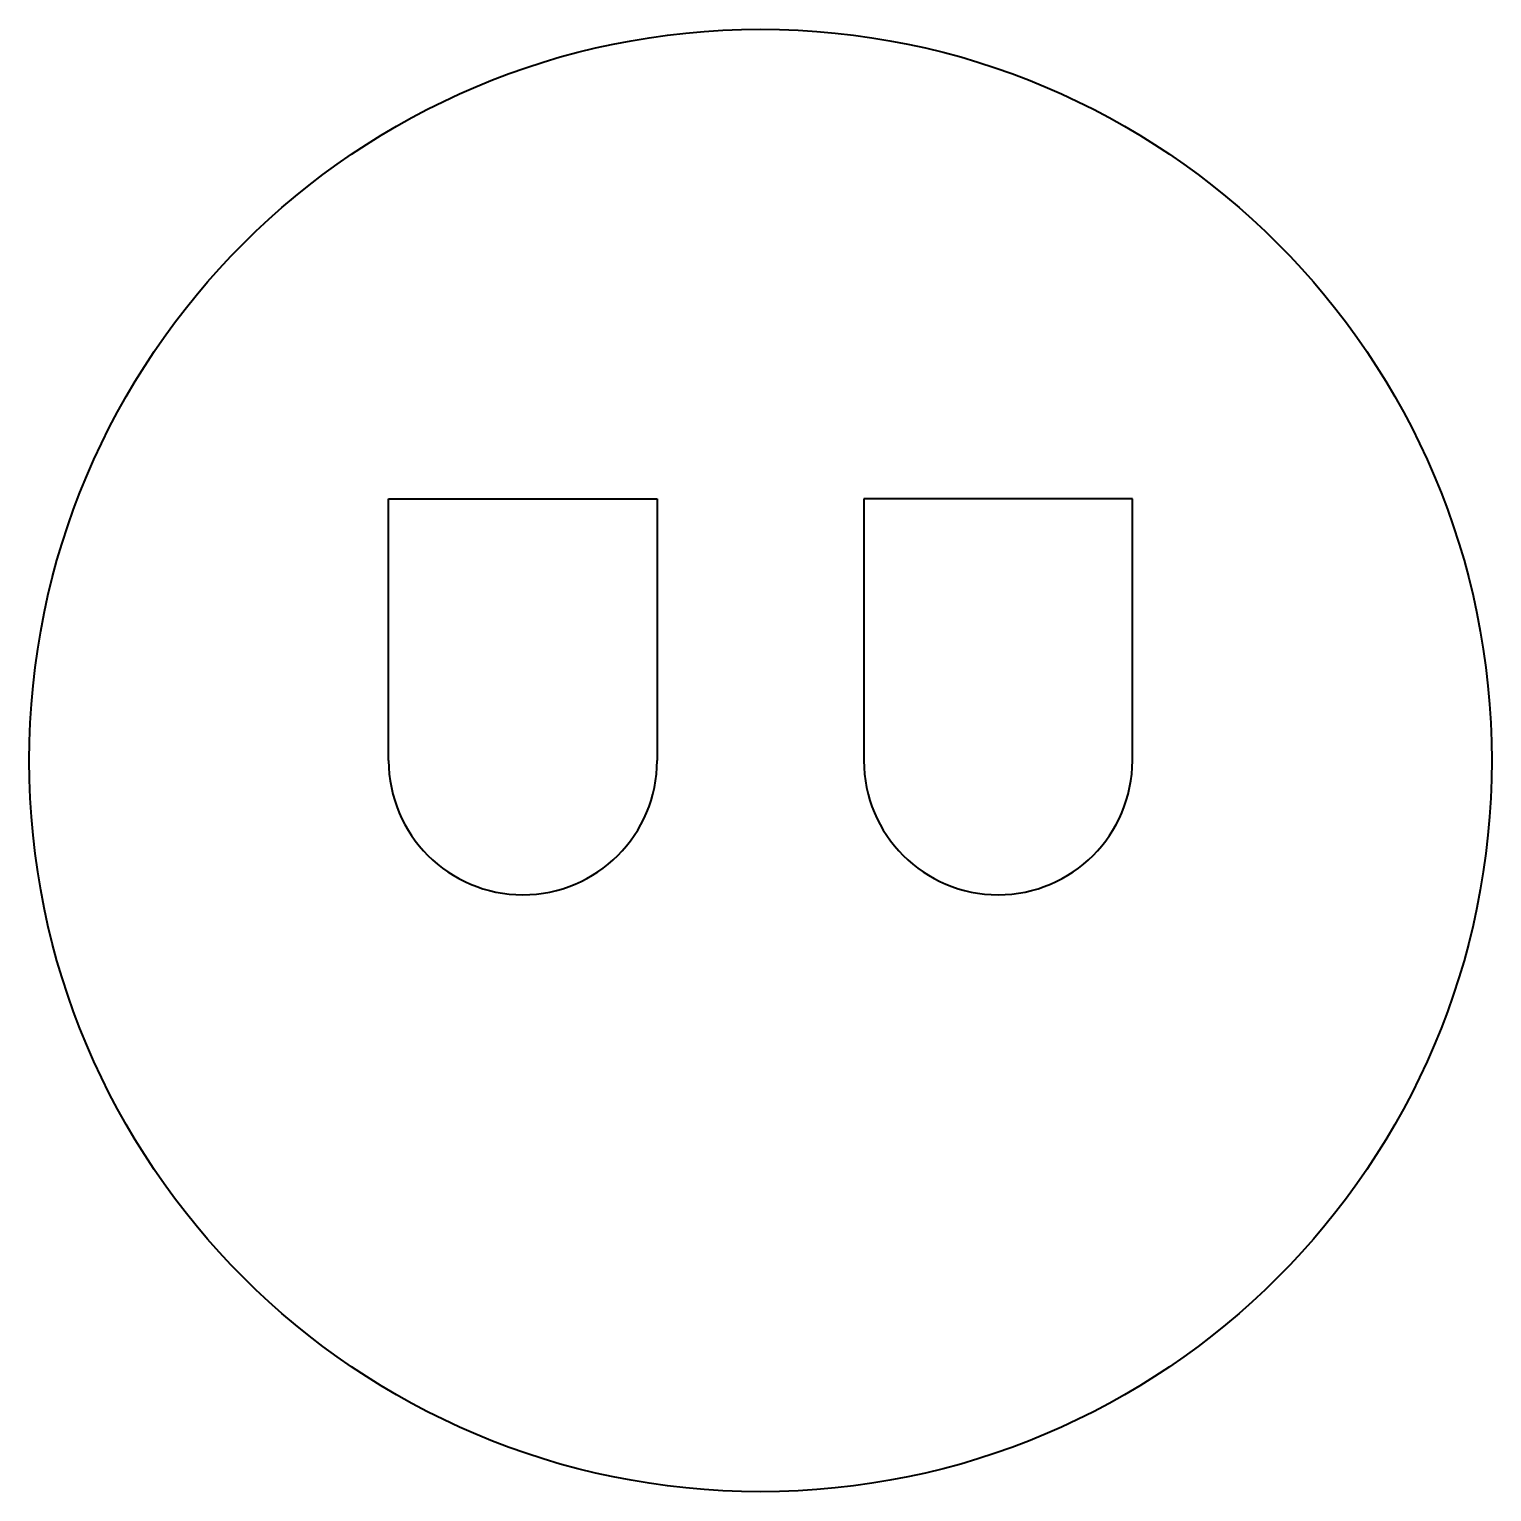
# Model space of a CAD drawing. Header units: inches. Extents: x -4.54 to 4.54, y -4.54 to 4.54.
import ezdxf

# ---------------------------------------------------------------- set-up
doc = ezdxf.new("R2010")
doc.units = ezdxf.units.IN
doc.header["$MEASUREMENT"] = 0
doc.layers.add('ModelSketch_Visible', color=7, linetype='Continuous', lineweight=40)

msp = doc.modelspace()

# ---------------------------------------------------------------- linework, layer by layer
at = {"layer": 'ModelSketch_Visible'}
for p, q in [((-2.309, 0), (-2.309, 1.624)), ((-2.309, 1.624), (-0.6416, 1.624)), ((-0.6416, 1.624), (-0.6416, 0)), ((2.309, 1.624), (0.6416, 1.624)), ((0.6416, 1.624), (0.6416, 0)), ((2.309, 0), (2.309, 1.624))]:
    msp.add_line(p, q, dxfattribs=at)
msp.add_circle((0, 0), 4.5405, dxfattribs=at)
for centre in [(-1.4753, 0), (1.4753, 0)]:
    msp.add_arc(centre, 0.8337, 180, 0, dxfattribs=at)

doc.saveas('drawing.dxf')
